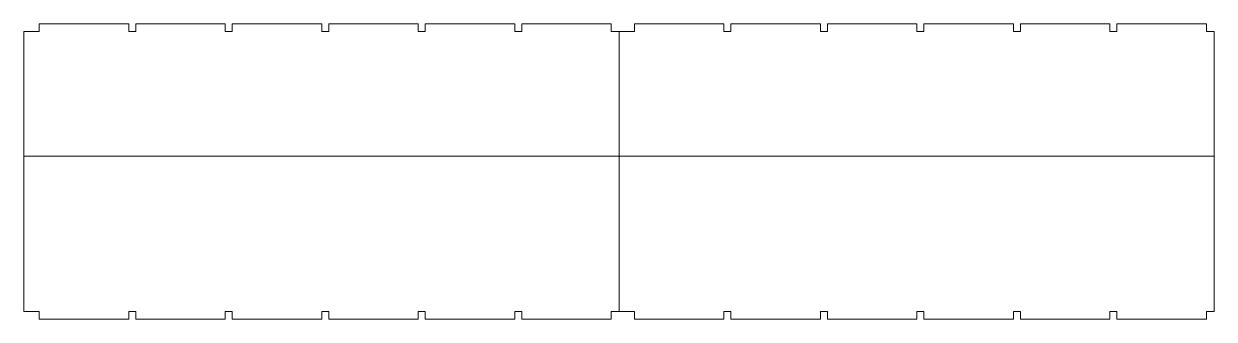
# Model space of a CAD drawing. Header units: millimetres. Extents: x 0 to 308, y 0 to 76.
import ezdxf

# ---------------------------------------------------------------- set-up
doc = ezdxf.new("R2010")
doc.units = ezdxf.units.MM
doc.layers.add('+0.1', color=18, linetype='Continuous', lineweight=20, true_color=0x000000)

msp = doc.modelspace()

# ---------------------------------------------------------------- linework, layer by layer
at = {"layer": '+0.1'}
for p, q in [((0, 42.2), (0, 74.4)), ((0, 74.4), (4, 74.4)), ((4, 74.4), (4, 76.4)), ((4, 76.4), (27.2, 76.4)), ((27.2, 76.4), (27.2, 74.4)), ((27.2, 74.4), (29, 74.4)), ((29, 74.4), (29, 76.4)), ((29, 76.4), (52.2, 76.4)), ((52.2, 76.4), (52.2, 74.4)), ((52.2, 74.4), (54, 74.4)), ((54, 74.4), (54, 76.4)), ((54, 76.4), (77.2, 76.4)), ((77.2, 76.4), (77.2, 74.4)), ((77.2, 74.4), (79, 74.4)), ((79, 74.4), (79, 76.4)), ((79, 76.4), (102.2, 76.4)), ((102.2, 76.4), (102.2, 74.4)), ((102.2, 74.4), (104, 74.4)), ((104, 74.4), (104, 76.4)), ((104, 76.4), (127.2, 76.4)), ((127.2, 76.4), (127.2, 74.4)), ((127.2, 74.4), (129, 74.4)), ((129, 74.4), (129, 76.4)), ((129, 76.4), (152.2, 76.4)), ((152.2, 76.4), (152.2, 74.4)), ((152.2, 74.4), (154.2, 74.4)), ((154.2, 74.4), (158.2, 74.4)), ((154.2, 74.4), (154.2, 42.2)), ((158.2, 74.4), (158.2, 76.4)), ((158.2, 76.4), (181.4, 76.4)), ((181.4, 76.4), (181.4, 74.4)), ((181.4, 74.4), (183.2, 74.4)), ((183.2, 74.4), (183.2, 76.4)), ((183.2, 76.4), (206.4, 76.4)), ((206.4, 76.4), (206.4, 74.4)), ((206.4, 74.4), (208.2, 74.4)), ((208.2, 74.4), (208.2, 76.4)), ((208.2, 76.4), (231.4, 76.4)), ((231.4, 76.4), (231.4, 74.4)), ((231.4, 74.4), (233.2, 74.4)), ((233.2, 74.4), (233.2, 76.4)), ((233.2, 76.4), (256.4, 76.4)), ((256.4, 76.4), (256.4, 74.4)), ((256.4, 74.4), (258.2, 74.4)), ((258.2, 74.4), (258.2, 76.4)), ((258.2, 76.4), (281.4, 76.4)), ((281.4, 76.4), (281.4, 74.4)), ((281.4, 74.4), (283.2, 74.4)), ((283.2, 74.4), (283.2, 76.4)), ((283.2, 76.4), (306.4, 76.4)), ((306.4, 76.4), (306.4, 74.4)), ((306.4, 74.4), (308.4, 74.4)), ((308.4, 74.4), (308.4, 42.2)), ((0, 2), (0, 42.2)), ((154.2, 42.2), (0, 42.2)), ((154.2, 42.2), (154.2, 2)), ((308.4, 42.2), (154.2, 42.2)), ((308.4, 42.2), (308.4, 2)), ((4, 2), (0, 2)), ((4, 0), (4, 2)), ((27.2, 0), (4, 0)), ((29, 2), (27.2, 2)), ((27.2, 2), (27.2, 0)), ((29, 0), (29, 2)), ((52.2, 0), (29, 0)), ((54, 2), (52.2, 2)), ((52.2, 2), (52.2, 0)), ((54, 0), (54, 2)), ((77.2, 0), (54, 0)), ((79, 2), (77.2, 2)), ((77.2, 2), (77.2, 0)), ((79, 0), (79, 2)), ((102.2, 0), (79, 0)), ((104, 2), (102.2, 2)), ((102.2, 2), (102.2, 0)), ((104, 0), (104, 2)), ((127.2, 0), (104, 0)), ((129, 2), (127.2, 2)), ((127.2, 2), (127.2, 0)), ((129, 0), (129, 2)), ((152.2, 0), (129, 0)), ((154.2, 2), (152.2, 2)), ((152.2, 2), (152.2, 0)), ((158.2, 2), (154.2, 2)), ((158.2, 0), (158.2, 2)), ((181.4, 0), (158.2, 0)), ((183.2, 2), (181.4, 2)), ((181.4, 2), (181.4, 0)), ((183.2, 0), (183.2, 2)), ((206.4, 0), (183.2, 0)), ((208.2, 2), (206.4, 2)), ((206.4, 2), (206.4, 0)), ((208.2, 0), (208.2, 2)), ((231.4, 0), (208.2, 0)), ((233.2, 2), (231.4, 2)), ((231.4, 2), (231.4, 0)), ((233.2, 0), (233.2, 2)), ((256.4, 0), (233.2, 0)), ((258.2, 2), (256.4, 2)), ((256.4, 2), (256.4, 0)), ((258.2, 0), (258.2, 2)), ((281.4, 0), (258.2, 0)), ((283.2, 2), (281.4, 2)), ((281.4, 2), (281.4, 0)), ((283.2, 0), (283.2, 2)), ((306.4, 0), (283.2, 0)), ((308.4, 2), (306.4, 2)), ((306.4, 2), (306.4, 0))]:
    msp.add_line(p, q, dxfattribs=at)

doc.saveas('drawing.dxf')
